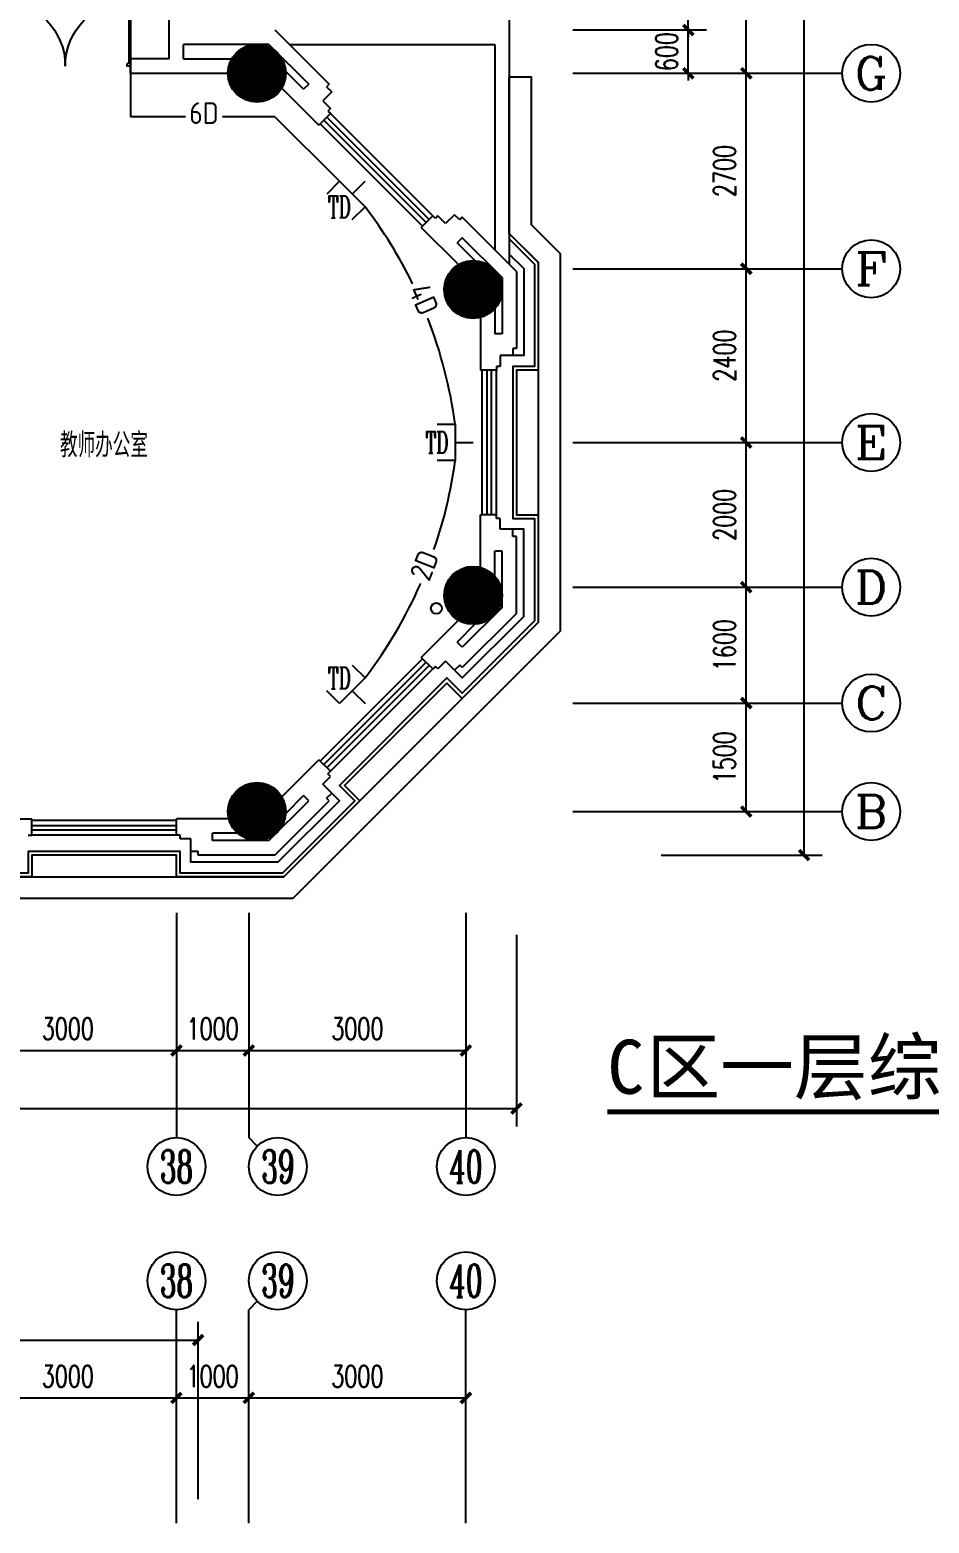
# Model space of a CAD drawing. Extents: x 190999 to 834799, y -200814 to 215286.
# Drawn here: x 516859 to 529286, y 110537 to 131167 of the extents above; entities that cross this region are included whole.
import ezdxf
from ezdxf.enums import TextEntityAlignment as Align

# ---------------------------------------------------------------- set-up
doc = ezdxf.new("R2010")
doc.units = 0
doc.header["$LTSCALE"] = 1000
doc.header["$MEASUREMENT"] = 0
for name, color, linetype in [('00-EQUIP', 3, 'Continuous'), ('00-SIG_TEXT', 7, 'Continuous'), ('00-WIRE-4', 6, 'Continuous'), ('A-墙线', 2, 'Continuous'), ('A-外包装修', 250, 'Continuous'), ('A-外窗', 145, 'Continuous'), ('A-门', 167, 'Continuous'), ('AXIS', 3, 'Continuous'), ('AXIS_TEXT', 7, 'Continuous'), ('COLUMN', 2, 'Continuous'), ('DIM_SYMB', 3, 'Continuous'), ('PUB_HATCH', 250, 'Continuous'), ('PUB_TEXT', 7, 'Continuous'), ('STAIR', 5, 'Continuous'), ('屋面排水', 7, 'Continuous'), ('房间名称', 7, 'Continuous'), ('雨水管', 3, 'Continuous')]:
    doc.layers.add(name, color=color, linetype=linetype)
doc.styles.add('-GBCBIGGBENOR', font='GBENOR.shx', dxfattribs={"bigfont": 'GBCBIG.shx'})
doc.styles.add('_COMPLEX', font='COMPLEX.shx', dxfattribs={"width": 0.5})
doc.styles.add('_TCH_AXIS', font='COMPLEX', dxfattribs={"bigfont": 'GBCBIG'})
doc.styles.add('_TCH_DIM', font='SIMPLEX', dxfattribs={"bigfont": 'GBCBIG'})
doc.styles.add('COMPLEX', font='COMPLEX')
doc.styles.add('DIM_FONT', font='SIMPLEX', dxfattribs={"width": 0.7, "bigfont": 'GBCBIG'})
doc.styles.add('HT', font='simhei.ttf')
doc.styles.get("Standard").update_dxf_attribs({"font": 'simhei.ttf'})
doc.dimstyles.new('DIMN', dxfattribs={"dimtxt": 300, "dimasz": 100, "dimexe": 250, "dimexo": 300, "dimgap": 150, "dimtad": 1, "dimdec": 0, "dimzin": 0, "dimdsep": 46, "dimtxsty": 'DIM_FONT', "dimblk": 'ARCHTICK', "dimcen": 0.09, "dimclrt": 7, "dimazin": 2, "dimtfac": 1, "dimtdec": 0, "dimtix": 1, "dimtmove": 2, "dimatfit": 3, "dimfxl": 0, "dimtolj": 1, "dimtzin": 0, "dimarcsym": 0})

# ---------------------------------------------------------------- blocks, each defined once
blk = doc.blocks.new('m1800')
at = {"layer": 'A-墙线'}
for p, q in [((-900, -100), (-900, 100)), ((900, -100), (900, 100))]:
    blk.add_line(p, q, dxfattribs=at)
at = {"layer": 'A-门'}
for p, q in [((-900, 900), (-900, 0)), ((-900, 900), (-880, 900)), ((-880, 900), (-880, 50)), ((880, 900), (880, 50)), ((900, 900), (880, 900)), ((900, 900), (900, 0)), ((-900, 50), (-870, 50)), ((-900, 0), (-850, 0)), ((-870, 50), (-870, 30)), ((-870, 30), (-850, 30)), ((-850, 30), (-850, 0)), ((850, 30), (850, 0)), ((870, 30), (850, 30)), ((900, 0), (850, 0)), ((870, 50), (870, 30)), ((900, 50), (870, 50))]:
    blk.add_line(p, q, dxfattribs=at)
for centre, start, end in [((-900, 0), 0, 88.7267), ((900, 0), 91.2733, 180)]:
    blk.add_arc(centre, 900, start, end, dxfattribs=at)
blk = doc.blocks.new('_ArchTick')
at = {"const_width": 0.5}
blk.add_lwpolyline([(-0.7, -0.7), (0.7, 0.7)], dxfattribs=at)
blk = doc.blocks.new('*D434')
at = {"layer": 'AXIS', "color": 0, "lineweight": -2}
for p, q in [((519885, 110867), (519885, 112517)), ((522885, 110867), (522885, 112517)), ((519885, 112267), (522885, 112267))]:
    blk.add_line(p, q, dxfattribs=at)
at = {"layer": 'Defpoints', "color": 0}
for p in [(522885, 112267), (519885, 110567), (522885, 110567)]:
    blk.add_point(p, dxfattribs=at)
at = {"layer": 'AXIS', "color": 0, "lineweight": -2, "xscale": 100, "yscale": 100, "zscale": 100, "rotation": 180}
blk.add_blockref('_ArchTick', (519885, 112267), dxfattribs=at)
at = {"layer": 'AXIS', "color": 0, "lineweight": -2, "xscale": 100, "yscale": 100, "zscale": 100}
blk.add_blockref('_ArchTick', (522885, 112267), dxfattribs=at)
at = {"layer": 'AXIS', "color": 7, "insert": (521385, 112567), "char_height": 300, "attachment_point": 5, "style": 'DIM_FONT'}
blk.add_mtext('\\A1;3000', dxfattribs=at)
blk = doc.blocks.new('*D435')
at = {"layer": 'AXIS', "color": 0, "lineweight": -2}
for p, q in [((518885, 110867), (518885, 112517)), ((519885, 110867), (519885, 112517)), ((518885, 112267), (519885, 112267))]:
    blk.add_line(p, q, dxfattribs=at)
at = {"layer": 'Defpoints', "color": 0}
for p in [(519885, 112267), (518885, 110567), (519885, 110567)]:
    blk.add_point(p, dxfattribs=at)
at = {"layer": 'AXIS', "color": 0, "lineweight": -2, "xscale": 100, "yscale": 100, "zscale": 100, "rotation": 180}
blk.add_blockref('_ArchTick', (518885, 112267), dxfattribs=at)
at = {"layer": 'AXIS', "color": 0, "lineweight": -2, "xscale": 100, "yscale": 100, "zscale": 100}
blk.add_blockref('_ArchTick', (519885, 112267), dxfattribs=at)
at = {"layer": 'AXIS', "color": 7, "insert": (519385, 112567), "char_height": 300, "attachment_point": 5, "style": 'DIM_FONT'}
blk.add_mtext('\\A1;1000', dxfattribs=at)
blk = doc.blocks.new('*D436')
at = {"layer": 'AXIS', "color": 0, "lineweight": -2}
for p, q in [((515884, 110867), (515884, 112517)), ((518885, 110867), (518885, 112517)), ((515884, 112267), (518885, 112267))]:
    blk.add_line(p, q, dxfattribs=at)
at = {"layer": 'Defpoints', "color": 0}
for p in [(518885, 112267), (515884, 110567), (518885, 110567)]:
    blk.add_point(p, dxfattribs=at)
at = {"layer": 'AXIS', "color": 0, "lineweight": -2, "xscale": 100, "yscale": 100, "zscale": 100, "rotation": 180}
blk.add_blockref('_ArchTick', (515884, 112267), dxfattribs=at)
at = {"layer": 'AXIS', "color": 0, "lineweight": -2, "xscale": 100, "yscale": 100, "zscale": 100}
blk.add_blockref('_ArchTick', (518885, 112267), dxfattribs=at)
at = {"layer": 'AXIS', "color": 7, "insert": (517384, 112567), "char_height": 300, "attachment_point": 5, "style": 'DIM_FONT'}
blk.add_mtext('\\A1;3000', dxfattribs=at)
blk = doc.blocks.new('*D449')
at = {"layer": 'AXIS', "color": 0, "lineweight": -2}
for p, q in [((445885, 110867), (445885, 113317)), ((519185, 110867), (519185, 113317)), ((445885, 113067), (519185, 113067))]:
    blk.add_line(p, q, dxfattribs=at)
at = {"layer": 'Defpoints', "color": 0}
for p in [(519185, 113067), (445885, 110567), (519185, 110567)]:
    blk.add_point(p, dxfattribs=at)
at = {"layer": 'AXIS', "color": 0, "lineweight": -2, "xscale": 100, "yscale": 100, "zscale": 100, "rotation": 180}
blk.add_blockref('_ArchTick', (445885, 113067), dxfattribs=at)
at = {"layer": 'AXIS', "color": 0, "lineweight": -2, "xscale": 100, "yscale": 100, "zscale": 100}
blk.add_blockref('_ArchTick', (519185, 113067), dxfattribs=at)
at = {"layer": 'AXIS', "color": 7, "insert": (482535, 113367), "char_height": 300, "attachment_point": 5, "style": 'DIM_FONT'}
blk.add_mtext('\\A1;73300', dxfattribs=at)
blk = doc.blocks.new('*D470')
at = {"layer": 'AXIS', "color": 0, "lineweight": -2}
for p, q in [((519885, 118667), (519885, 116817)), ((522885, 118667), (522885, 116817)), ((519885, 117067), (522885, 117067))]:
    blk.add_line(p, q, dxfattribs=at)
at = {"layer": 'Defpoints', "color": 0}
for p in [(519885, 118967), (522885, 118967), (522885, 117067)]:
    blk.add_point(p, dxfattribs=at)
at = {"layer": 'AXIS', "color": 0, "lineweight": -2, "xscale": 100, "yscale": 100, "zscale": 100, "rotation": 180}
blk.add_blockref('_ArchTick', (519885, 117067), dxfattribs=at)
at = {"layer": 'AXIS', "color": 0, "lineweight": -2, "xscale": 100, "yscale": 100, "zscale": 100}
blk.add_blockref('_ArchTick', (522885, 117067), dxfattribs=at)
at = {"layer": 'AXIS', "color": 7, "insert": (521385, 117367), "char_height": 300, "attachment_point": 5, "style": 'DIM_FONT'}
blk.add_mtext('\\A1;3000', dxfattribs=at)
blk = doc.blocks.new('*D471')
at = {"layer": 'AXIS', "color": 0, "lineweight": -2}
for p, q in [((518885, 118667), (518885, 116817)), ((519885, 118667), (519885, 116817)), ((518885, 117067), (519885, 117067))]:
    blk.add_line(p, q, dxfattribs=at)
at = {"layer": 'Defpoints', "color": 0}
for p in [(518885, 118967), (519885, 118967), (519885, 117067)]:
    blk.add_point(p, dxfattribs=at)
at = {"layer": 'AXIS', "color": 0, "lineweight": -2, "xscale": 100, "yscale": 100, "zscale": 100, "rotation": 180}
blk.add_blockref('_ArchTick', (518885, 117067), dxfattribs=at)
at = {"layer": 'AXIS', "color": 0, "lineweight": -2, "xscale": 100, "yscale": 100, "zscale": 100}
blk.add_blockref('_ArchTick', (519885, 117067), dxfattribs=at)
at = {"layer": 'AXIS', "color": 7, "insert": (519385, 117367), "char_height": 300, "attachment_point": 5, "style": 'DIM_FONT'}
blk.add_mtext('\\A1;1000', dxfattribs=at)
blk = doc.blocks.new('*D472')
at = {"layer": 'AXIS', "color": 0, "lineweight": -2}
for p, q in [((515884, 118667), (515884, 116817)), ((518885, 118667), (518885, 116817)), ((515884, 117067), (518885, 117067))]:
    blk.add_line(p, q, dxfattribs=at)
at = {"layer": 'Defpoints', "color": 0}
for p in [(515884, 118967), (518885, 118967), (518885, 117067)]:
    blk.add_point(p, dxfattribs=at)
at = {"layer": 'AXIS', "color": 0, "lineweight": -2, "xscale": 100, "yscale": 100, "zscale": 100, "rotation": 180}
blk.add_blockref('_ArchTick', (515884, 117067), dxfattribs=at)
at = {"layer": 'AXIS', "color": 0, "lineweight": -2, "xscale": 100, "yscale": 100, "zscale": 100}
blk.add_blockref('_ArchTick', (518885, 117067), dxfattribs=at)
at = {"layer": 'AXIS', "color": 7, "insert": (517384, 117367), "char_height": 300, "attachment_point": 5, "style": 'DIM_FONT'}
blk.add_mtext('\\A1;3000', dxfattribs=at)
blk = doc.blocks.new('*D485')
at = {"layer": 'AXIS', "color": 0, "lineweight": -2}
for p, q in [((446335, 118667), (446335, 116017)), ((523584, 118667), (523584, 116017)), ((446335, 116267), (523584, 116267))]:
    blk.add_line(p, q, dxfattribs=at)
at = {"layer": 'Defpoints', "color": 0}
for p in [(446335, 118967), (523584, 118967), (523584, 116267)]:
    blk.add_point(p, dxfattribs=at)
at = {"layer": 'AXIS', "color": 0, "lineweight": -2, "xscale": 100, "yscale": 100, "zscale": 100, "rotation": 180}
blk.add_blockref('_ArchTick', (446335, 116267), dxfattribs=at)
at = {"layer": 'AXIS', "color": 0, "lineweight": -2, "xscale": 100, "yscale": 100, "zscale": 100}
blk.add_blockref('_ArchTick', (523584, 116267), dxfattribs=at)
at = {"layer": 'AXIS', "color": 7, "insert": (484959, 116567), "char_height": 300, "attachment_point": 5, "style": 'DIM_FONT'}
blk.add_mtext('\\A1;77250', dxfattribs=at)
blk = doc.blocks.new('*D525')
at = {"layer": 'AXIS', "color": 0, "lineweight": -2}
for p, q in [((525958, 132167), (525958, 132267)), ((524363, 132167), (526208, 132167)), ((525958, 131167), (525958, 132167)), ((524363, 131167), (526208, 131167)), ((525958, 131167), (525958, 131067))]:
    blk.add_line(p, q, dxfattribs=at)
at = {"layer": 'Defpoints', "color": 0}
for p in [(524063, 132167), (525958, 132167), (524063, 131167)]:
    blk.add_point(p, dxfattribs=at)
at = {"layer": 'AXIS', "color": 0, "lineweight": -2, "xscale": 100, "yscale": 100, "zscale": 100}
for p, rotation in [((525958, 132167), 270), ((525958, 131167), 90)]:
    blk.add_blockref('_ArchTick', p, dxfattribs=dict(at, rotation=rotation))
at = {"layer": 'AXIS', "color": 7, "insert": (525658, 131667), "char_height": 300, "attachment_point": 5, "rotation": 90, "style": 'DIM_FONT'}
blk.add_mtext('\\A1;1000', dxfattribs=at)
blk = doc.blocks.new('*D526')
at = {"layer": 'AXIS', "color": 0, "lineweight": -2}
for p, q in [((525958, 131167), (525958, 131267)), ((524363, 131167), (526208, 131167)), ((525958, 130567), (525958, 131167)), ((524363, 130567), (526208, 130567)), ((525958, 130567), (525958, 130467))]:
    blk.add_line(p, q, dxfattribs=at)
at = {"layer": 'Defpoints', "color": 0}
for p in [(524063, 131167), (525958, 131167), (524063, 130567)]:
    blk.add_point(p, dxfattribs=at)
at = {"layer": 'AXIS', "color": 0, "lineweight": -2, "xscale": 100, "yscale": 100, "zscale": 100}
for p, rotation in [((525958, 131167), 270), ((525958, 130567), 90)]:
    blk.add_blockref('_ArchTick', p, dxfattribs=dict(at, rotation=rotation))
at = {"layer": 'AXIS', "color": 7, "insert": (525658, 130867), "char_height": 300, "attachment_point": 5, "rotation": 90, "style": 'DIM_FONT'}
blk.add_mtext('\\A1;600', dxfattribs=at)
blk = doc.blocks.new('*D530')
at = {"layer": 'AXIS', "color": 0, "lineweight": -2}
for p, q in [((525963, 133467), (527008, 133467)), ((526758, 130567), (526758, 133467)), ((525963, 130567), (527008, 130567))]:
    blk.add_line(p, q, dxfattribs=at)
at = {"layer": 'Defpoints', "color": 0}
for p in [(525663, 133467), (526758, 133467), (525663, 130567)]:
    blk.add_point(p, dxfattribs=at)
at = {"layer": 'AXIS', "color": 0, "lineweight": -2, "xscale": 100, "yscale": 100, "zscale": 100}
for p, rotation in [((526758, 133467), 90), ((526758, 130567), 270)]:
    blk.add_blockref('_ArchTick', p, dxfattribs=dict(at, rotation=rotation))
at = {"layer": 'AXIS', "color": 7, "insert": (526458, 132017), "char_height": 300, "attachment_point": 5, "rotation": 90, "style": 'DIM_FONT'}
blk.add_mtext('\\A1;2900', dxfattribs=at)
blk = doc.blocks.new('*D531')
at = {"layer": 'AXIS', "color": 0, "lineweight": -2}
for p, q in [((525963, 130567), (527008, 130567)), ((526758, 127867), (526758, 130567)), ((525963, 127867), (527008, 127867))]:
    blk.add_line(p, q, dxfattribs=at)
at = {"layer": 'Defpoints', "color": 0}
for p in [(525663, 130567), (526758, 130567), (525663, 127867)]:
    blk.add_point(p, dxfattribs=at)
at = {"layer": 'AXIS', "color": 0, "lineweight": -2, "xscale": 100, "yscale": 100, "zscale": 100}
for p, rotation in [((526758, 130567), 90), ((526758, 127867), 270)]:
    blk.add_blockref('_ArchTick', p, dxfattribs=dict(at, rotation=rotation))
at = {"layer": 'AXIS', "color": 7, "insert": (526458, 129217), "char_height": 300, "attachment_point": 5, "rotation": 90, "style": 'DIM_FONT'}
blk.add_mtext('\\A1;2700', dxfattribs=at)
blk = doc.blocks.new('*D532')
at = {"layer": 'AXIS', "color": 0, "lineweight": -2}
for p, q in [((525963, 127867), (527008, 127867)), ((526758, 125467), (526758, 127867)), ((525963, 125467), (527008, 125467))]:
    blk.add_line(p, q, dxfattribs=at)
at = {"layer": 'Defpoints', "color": 0}
for p in [(525663, 127867), (526758, 127867), (525663, 125467)]:
    blk.add_point(p, dxfattribs=at)
at = {"layer": 'AXIS', "color": 0, "lineweight": -2, "xscale": 100, "yscale": 100, "zscale": 100}
for p, rotation in [((526758, 127867), 90), ((526758, 125467), 270)]:
    blk.add_blockref('_ArchTick', p, dxfattribs=dict(at, rotation=rotation))
at = {"layer": 'AXIS', "color": 7, "insert": (526458, 126667), "char_height": 300, "attachment_point": 5, "rotation": 90, "style": 'DIM_FONT'}
blk.add_mtext('\\A1;2400', dxfattribs=at)
blk = doc.blocks.new('*D533')
at = {"layer": 'AXIS', "color": 0, "lineweight": -2}
for p, q in [((525963, 125467), (527008, 125467)), ((526758, 123467), (526758, 125467)), ((525963, 123467), (527008, 123467))]:
    blk.add_line(p, q, dxfattribs=at)
at = {"layer": 'Defpoints', "color": 0}
for p in [(525663, 125467), (526758, 125467), (525663, 123467)]:
    blk.add_point(p, dxfattribs=at)
at = {"layer": 'AXIS', "color": 0, "lineweight": -2, "xscale": 100, "yscale": 100, "zscale": 100}
for p, rotation in [((526758, 125467), 90), ((526758, 123467), 270)]:
    blk.add_blockref('_ArchTick', p, dxfattribs=dict(at, rotation=rotation))
at = {"layer": 'AXIS', "color": 7, "insert": (526458, 124467), "char_height": 300, "attachment_point": 5, "rotation": 90, "style": 'DIM_FONT'}
blk.add_mtext('\\A1;2000', dxfattribs=at)
blk = doc.blocks.new('*D534')
at = {"layer": 'AXIS', "color": 0, "lineweight": -2}
for p, q in [((525963, 123467), (527008, 123467)), ((526758, 121867), (526758, 123467)), ((525963, 121867), (527008, 121867))]:
    blk.add_line(p, q, dxfattribs=at)
at = {"layer": 'Defpoints', "color": 0}
for p in [(525663, 123467), (526758, 123467), (525663, 121867)]:
    blk.add_point(p, dxfattribs=at)
at = {"layer": 'AXIS', "color": 0, "lineweight": -2, "xscale": 100, "yscale": 100, "zscale": 100}
for p, rotation in [((526758, 123467), 90), ((526758, 121867), 270)]:
    blk.add_blockref('_ArchTick', p, dxfattribs=dict(at, rotation=rotation))
at = {"layer": 'AXIS', "color": 7, "insert": (526458, 122667), "char_height": 300, "attachment_point": 5, "rotation": 90, "style": 'DIM_FONT'}
blk.add_mtext('\\A1;1600', dxfattribs=at)
blk = doc.blocks.new('*D535')
at = {"layer": 'AXIS', "color": 0, "lineweight": -2}
for p, q in [((525963, 121867), (527008, 121867)), ((526758, 120367), (526758, 121867)), ((525963, 120367), (527008, 120367))]:
    blk.add_line(p, q, dxfattribs=at)
at = {"layer": 'Defpoints', "color": 0}
for p in [(525663, 121867), (526758, 121867), (525663, 120367)]:
    blk.add_point(p, dxfattribs=at)
at = {"layer": 'AXIS', "color": 0, "lineweight": -2, "xscale": 100, "yscale": 100, "zscale": 100}
for p, rotation in [((526758, 121867), 90), ((526758, 120367), 270)]:
    blk.add_blockref('_ArchTick', p, dxfattribs=dict(at, rotation=rotation))
at = {"layer": 'AXIS', "color": 7, "insert": (526458, 121117), "char_height": 300, "attachment_point": 5, "rotation": 90, "style": 'DIM_FONT'}
blk.add_mtext('\\A1;1500', dxfattribs=at)
blk = doc.blocks.new('*D536')
at = {"layer": 'AXIS', "color": 0, "lineweight": -2}
for p, q in [((525585, 147767), (527808, 147767)), ((527558, 119767), (527558, 147767)), ((525585, 119767), (527808, 119767))]:
    blk.add_line(p, q, dxfattribs=at)
at = {"layer": 'Defpoints', "color": 0}
for p in [(525285, 147767), (527558, 147767), (525285, 119767)]:
    blk.add_point(p, dxfattribs=at)
at = {"layer": 'AXIS', "color": 0, "lineweight": -2, "xscale": 100, "yscale": 100, "zscale": 100}
for p, rotation in [((527558, 147767), 90), ((527558, 119767), 270)]:
    blk.add_blockref('_ArchTick', p, dxfattribs=dict(at, rotation=rotation))
at = {"layer": 'AXIS', "color": 7, "insert": (527258, 133767), "char_height": 300, "attachment_point": 5, "rotation": 90, "style": 'DIM_FONT'}
blk.add_mtext('\\A1;28000', dxfattribs=at)
blk = doc.blocks.new('_YZH')
blk.add_circle((0, 0), 0.5)
at = {"layer": 'PUB_HATCH', "const_width": 0.5}
blk.add_lwpolyline([(-0.25, 0, 1), (0.25, 0, 1)], format="xyb", close=True, dxfattribs=at)
blk = doc.blocks.new('_AXISO')
blk.add_circle((0, 0), 0.5)
at = {"layer": 'AXIS_TEXT', "style": 'COMPLEX', "width": 1.041667}
blk.add_attdef('A', text='', height=0.56, dxfattribs=at).set_placement((-0.25, -0.28), (0.25, -0.28), align=Align.FIT)
blk = doc.blocks.new('_LINKPT1')
at = {"color": 0}
blk.add_line((0, 0), (0, 0), dxfattribs=at)
blk = doc.blocks.new('IO37IMB6')
for p, q in [((-0.5, 0.499), (-0.5, 0.999)), ((0.5, 0.999), (0.5, 0.499)), ((0.5, 0.499), (-0.5, 0.499)), ((0, 0.5), (0, 0))]:
    blk.add_line(p, q)
at = {"xscale": 0.002, "yscale": 0.002, "zscale": 0.002}
for p in [(0, 1.384), (-0.5, 0.499), (0.5, 0.499), (0, 0)]:
    blk.add_blockref('_LINKPT1', p, dxfattribs=at)
at = {"style": '_COMPLEX', "width": 0.6, "flags": 8}
blk.add_attdef('$TEXT$', text='', height=0.6, dxfattribs=at).set_placement((0, 1), align=Align.MIDDLE_CENTER)
at = {"flags": 9}
blk.add_attdef('A', (0, 0), '', height=0.00002, dxfattribs=at)

msp = doc.modelspace()

# ---------------------------------------------------------------- linework, layer by layer
at = {"layer": '00-WIRE-4'}
for p, q in [((518249, 133967.4), (518249, 129967.3)), ((519011, 129967.3), (518249, 129967.3)), ((520246.7, 129967.3), (519520.2, 129967.3)), ((520246.7, 129967.3), (521137.6, 129076.4))]:
    msp.add_line(p, q, dxfattribs=at)
for centre, start, end in [((516456.2, 124875.9), 26.06804, 37.38081), ((516456.2, 124875.9), 7.64205, 21.37552), ((516456.2, 126061.2), 340.88431, 352.35795), ((516456.2, 126061.2), 322.61919, 336.36018)]:
    msp.add_arc(centre, 6336.4, start, end, dxfattribs=at)
at = {"layer": 'A-墙线'}
for p, q in [((518784.6, 130767.4), (518784.6, 132167.4)), ((520245.4, 131167.4), (520995.6, 130417.1)), ((520162.5, 130967.4), (518984.6, 130967.4)), ((518984.6, 130767.4), (518984.6, 130967.4)), ((520162.5, 130967.4), (520712.8, 130417.1)), ((518784.6, 130767.4), (518249, 130767.4)), ((518249, 130567.4), (518249, 130767.4)), ((518984.6, 130767.4), (519650.4, 130767.4)), ((520396.1, 130592.4), (520642.1, 130346.4)), ((518249, 130567.4), (519597.1, 130567.4)), ((520712.8, 130417.1), (520642.1, 130346.4)), ((520995.6, 130417.1), (520960.3, 130381.8)), ((520960.3, 130381.8), (521031, 130311.1)), ((520341.4, 130364.2), (520854.2, 129851.4)), ((521031, 130311.1), (520907.2, 130187.3)), ((520907.2, 130187.3), (521013.3, 130081.2)), ((521013.3, 130010.5), (520854.2, 129851.4)), ((521013.3, 130081.2), (520977.9, 130045.9)), ((520977.9, 130045.9), (521013.3, 130010.5)), ((522427.5, 128596.3), (522268.4, 128437.2)), ((522462.9, 128561), (522427.5, 128596.3)), ((522498.2, 128596.3), (522462.9, 128561)), ((522604.3, 128490.3), (522498.2, 128596.3)), ((522728, 128614), (522604.3, 128490.3)), ((522798.7, 128543.3), (522728, 128614)), ((522834.1, 128578.6), (522798.7, 128543.3)), ((523584.4, 127828.4), (522834.1, 128578.6)), ((522781.2, 127924.4), (522268.4, 128437.2)), ((522834.1, 128295.8), (522763.4, 128225.1)), ((523009.4, 127979.1), (522763.4, 128225.1)), ((523384.4, 127745.6), (522834.1, 128295.8)), ((523384.4, 127745.6), (523384.4, 126967.4)), ((523584.4, 127828.4), (523584.4, 126767.4)), ((523284.4, 127315.3), (523284.4, 126967.4)), ((523084.4, 127192.6), (523084.4, 126467.4)), ((523384.4, 126967.4), (523284.4, 126967.4)), ((523584.4, 126767.4), (523534.4, 126767.4)), ((523534.4, 126767.4), (523534.4, 126667.4)), ((523309.4, 126467.4), (523084.4, 126467.4)), ((523359.4, 126517.4), (523309.4, 126517.4)), ((523309.4, 126517.4), (523309.4, 126467.4)), ((523534.4, 126667.4), (523359.4, 126667.4)), ((523359.4, 126667.4), (523359.4, 126517.4)), ((523084.4, 123742.2), (523084.4, 124467.4)), ((523309.4, 124467.4), (523084.4, 124467.4)), ((523309.4, 124417.4), (523309.4, 124467.4)), ((523359.4, 124417.4), (523309.4, 124417.4)), ((523359.4, 124267.4), (523359.4, 124417.4)), ((523534.4, 124267.4), (523359.4, 124267.4)), ((523534.4, 124167.4), (523534.4, 124267.4)), ((523584.4, 124167.4), (523534.4, 124167.4)), ((523584.4, 123106.4), (523584.4, 124167.4)), ((523284.4, 123619.5), (523284.4, 123967.4)), ((523384.4, 123967.4), (523284.4, 123967.4)), ((523384.4, 123189.2), (523384.4, 123967.4)), ((523384.4, 123189.2), (522834.1, 122638.9)), ((522781.2, 123010.3), (522268.4, 122497.5)), ((523009.4, 122955.7), (522763.4, 122709.7)), ((523584.4, 123106.4), (522834.1, 122356.1)), ((522834.1, 122638.9), (522763.4, 122709.7)), ((522427.5, 122338.4), (522268.4, 122497.5)), ((522462.9, 122373.8), (522427.5, 122338.4)), ((522498.2, 122338.4), (522462.9, 122373.8)), ((522604.3, 122444.5), (522498.2, 122338.4)), ((522728, 122320.8), (522604.3, 122444.5)), ((522798.7, 122391.5), (522728, 122320.8)), ((522834.1, 122356.1), (522798.7, 122391.5)), ((520341.4, 120570.5), (520854.2, 121083.3)), ((521013.3, 120924.2), (520854.2, 121083.3)), ((520977.9, 120888.9), (521013.3, 120924.2)), ((520907.2, 120747.4), (521013.3, 120853.5)), ((521031, 120623.7), (520907.2, 120747.4)), ((521013.3, 120853.5), (520977.9, 120888.9)), ((520162.5, 119967.4), (520712.8, 120517.6)), ((520245.4, 119767.4), (520995.6, 120517.6)), ((520396.1, 120342.3), (520642.1, 120588.3)), ((520712.8, 120517.6), (520642.1, 120588.3)), ((520960.3, 120553), (521031, 120623.7)), ((520995.6, 120517.6), (520960.3, 120553)), ((516159.2, 120267.4), (516884.4, 120267.4)), ((516884.4, 120042.4), (516884.4, 120267.4)), ((519609.5, 120267.4), (518884.4, 120267.4)), ((518884.4, 120042.4), (518884.4, 120267.4)), ((519732.3, 120067.4), (519384.4, 120067.4)), ((519384.4, 119967.4), (519384.4, 120067.4)), ((516834.4, 120042.4), (516884.4, 120042.4)), ((518934.4, 120042.4), (518884.4, 120042.4)), ((518934.4, 119992.4), (518934.4, 120042.4)), ((519084.4, 119992.4), (518934.4, 119992.4)), ((519084.4, 119817.4), (519084.4, 119992.4)), ((520162.5, 119967.4), (519384.4, 119967.4)), ((519184.4, 119817.4), (519084.4, 119817.4)), ((519184.4, 119767.4), (519184.4, 119817.4)), ((520245.4, 119767.4), (519184.4, 119767.4))]:
    msp.add_line(p, q, dxfattribs=at)
at = {"layer": 'A-外包装修'}
for points in [[(523484.6, 128352.4), (523884.4, 127952.7), (523884.4, 126467.4), (523584.4, 126467.4), (523584.4, 124467.4), (523884.4, 124467.4), (523884.4, 122982.1), (522834.1, 121931.8), (522622, 122144), (521207.8, 120729.8), (521419.9, 120517.6), (520369.6, 119467.4), (518884.4, 119467.4), (518884.4, 119767.4), (516884.4, 119767.4), (516884.4, 119467.4), (515399.1, 119467.4), (514348.8, 120517.6), (514561, 120729.8), (513146.7, 122144), (512934.6, 121931.8), (511884.4, 122982.1), (511884.4, 124917.4)], [(523484.6, 128281.7), (523834.4, 127931.9), (523834.4, 126517.4), (523534.4, 126517.4), (523534.4, 124417.4), (523834.4, 124417.4), (523834.4, 123002.8), (522834.1, 122002.6), (522622, 122214.7), (521137, 120729.8), (521349.2, 120517.6), (520348.9, 119517.4), (518934.4, 119517.4), (518934.4, 119817.4), (516834.4, 119817.4), (516834.4, 119517.4), (515419.8, 119517.4), (514419.5, 120517.6), (514631.7, 120729.8), (513146.7, 122214.7), (512934.6, 122002.6), (511934.4, 123002.8), (511934.4, 124967.4)], [(523484.6, 128069.6), (523684.4, 127869.8), (523684.4, 126667.4), (523534.4, 126667.4)], [(522728, 122320.8), (522834.1, 122214.7), (523684.4, 123064.9), (523684.4, 124267.4), (523534.4, 124267.4)], [(521031, 120623.7), (521137, 120517.6), (520286.8, 119667.4), (519084.4, 119667.4), (519084.4, 119817.4)]]:
    msp.add_lwpolyline(points, dxfattribs=at)
at = {"layer": 'A-外窗'}
for p, q in [((522427.5, 128596.3), (521013.3, 130010.5)), ((522286.1, 128454.9), (520871.9, 129869.1)), ((522335.6, 128504.4), (520921.4, 129918.6)), ((522378, 128546.8), (520963.8, 129961)), ((523109.4, 124467.4), (523109.4, 126467.4)), ((523179.4, 124467.4), (523179.4, 126467.4)), ((523239.4, 124467.4), (523239.4, 126467.4)), ((523309.4, 124467.4), (523309.4, 126467.4)), ((520871.9, 121065.6), (522286.1, 122479.8)), ((520921.4, 121016.1), (522335.6, 122430.4)), ((520963.8, 120973.7), (522378, 122387.9)), ((521013.3, 120924.2), (522427.5, 122338.4)), ((518884.4, 120242.4), (516884.4, 120242.4)), ((518884.4, 120172.4), (516884.4, 120172.4)), ((518884.4, 120112.4), (516884.4, 120112.4)), ((518884.4, 120042.4), (516884.4, 120042.4))]:
    msp.add_line(p, q, dxfattribs=at)
at = {"layer": 'AXIS'}
for p, q in [((524363.1, 130567.4), (528084.6, 130567.4)), ((524363.1, 127867.4), (528084.6, 127867.4)), ((524363.1, 125467.4), (528084.6, 125467.4)), ((524363.1, 123467.4), (528084.6, 123467.4)), ((524363.1, 121867.4), (528084.6, 121867.4)), ((524363.1, 120367.4), (528084.6, 120367.4)), ((518884.6, 118967.4), (518884.6, 115863.7)), ((519885, 118967.4), (519885, 115863.7)), ((522884.6, 118967.4), (522884.6, 115863.7)), ((520002.2, 115746.5), (519885, 115863.7)), ((518884.6, 110537.4), (518884.6, 113486.5)), ((520002.2, 113603.6), (519885, 113486.5)), ((519885, 110537.4), (519885, 113486.5)), ((522884.6, 110537.4), (522884.6, 113486.5))]:
    msp.add_line(p, q, dxfattribs=at)
at = {"layer": 'DIM_SYMB', "const_width": 70}
msp.add_lwpolyline([(524839.4, 116219.4), (536134.7, 116219.4)], dxfattribs=at)
at = {"layer": 'STAIR'}
for p, q in [((523484.6, 138267.4), (523484.6, 127928.4)), ((520445.4, 130967.4), (523284.6, 130967.4)), ((523284.6, 130967.4), (523284.6, 128128.2))]:
    msp.add_line(p, q, dxfattribs=at)
at = {"layer": '屋面排水'}
for points in [[(502454.6, 122817.4), (507314.6, 122817.4), (507316, 121197.4), (510454.6, 121197.4), (510454.6, 124917.4), (511883.4, 124917.4), (511883.4, 122983.3), (515399.3, 119467.4), (520369.9, 119467.4), (523885.8, 122983.3), (523885.8, 127953.9), (523484.6, 128355.1), (523484.6, 130517.4), (523784.6, 130517.4), (523784.6, 128479.3), (524185.8, 128078.1), (524185.8, 122859), (520494.1, 119167.4), (515275, 119167.4), (511583.4, 122859), (511583.4, 124617.4), (510754.6, 124617.4), (510754.6, 120897.4), (507016.3, 120897.4)], [(502454.6, 122817.4), (507314.6, 122817.4), (507314.6, 121197.4), (510454.6, 121197.4), (510454.6, 124917.4), (511883.4, 124917.4), (511883.4, 122983.3), (515399.3, 119467.4), (520369.9, 119467.4), (523885.8, 122983.3), (523885.8, 127953.9), (523484.6, 128355.1), (523484.6, 130517.4), (523784.6, 130517.4), (523784.6, 128479.3), (524185.8, 128078.1), (524185.8, 122859), (520494.1, 119167.4), (515275, 119167.4), (511583.4, 122859), (511583.4, 124617.4), (510754.6, 124617.4), (510754.6, 120897.4), (507014.8, 120897.4)]]:
    msp.add_lwpolyline(points, dxfattribs=at)
at = {"layer": '雨水管'}
msp.add_circle((522477.3, 123174.6), 75, dxfattribs=at)

# ---------------------------------------------------------------- block references
at = {"layer": '00-EQUIP'}
ref = msp.add_blockref('IO37IMB6', (521490.8, 129076), dxfattribs=dict(at, xscale=-499.9999999999999, yscale=500, zscale=500, rotation=134.9999999999999))
ref.add_attrib('$TEXT$', 'TD', dxfattribs={"layer": '0', "height": 300, "style": '_COMPLEX', "width": 0.6, "flags": 8}).set_placement((521137.3, 128722.5), align=Align.MIDDLE_CENTER)
ref = msp.add_blockref('IO37IMB6', (522985.8, 125468.6), dxfattribs=dict(at, xscale=500, yscale=500, zscale=500, rotation=90.00000000000001))
ref.add_attrib('$TEXT$', 'TD', dxfattribs={"layer": '0', "height": 300, "style": '_COMPLEX', "width": 0.6, "flags": 8}).set_placement((522485.8, 125468.6), align=Align.MIDDLE_CENTER)
ref = msp.add_blockref('IO37IMB6', (521490.8, 121861.1), dxfattribs=dict(at, xscale=499.9999999999999, yscale=500, zscale=500, rotation=45.00000000000001))
ref.add_attrib('$TEXT$', 'TD', dxfattribs={"layer": '0', "height": 300, "style": '_COMPLEX', "width": 0.6, "flags": 8}).set_placement((521137.3, 122214.7), align=Align.MIDDLE_CENTER)
at = {"layer": 'A-门', "xscale": -1}
msp.add_blockref('m1800', (517349, 130667.4), dxfattribs=at)
at = {"layer": 'AXIS'}
ref = msp.add_blockref('_AXISO', (528484.6, 130567.4), dxfattribs=dict(at, xscale=800, yscale=800, zscale=800))
ref.add_attrib('A', 'G', dxfattribs={"layer": 'AXIS_TEXT', "height": 452.5, "style": '_TCH_AXIS', "width": 1.166667}).set_placement((528258.3, 130341.1), (528710.9, 130341.1), align=Align.FIT)
ref = msp.add_blockref('_AXISO', (528484.6, 127867.4), dxfattribs=dict(at, xscale=800, yscale=800, zscale=800))
ref.add_attrib('A', 'F', dxfattribs={"layer": 'AXIS_TEXT', "height": 452.5, "style": '_TCH_AXIS', "width": 1.3125}).set_placement((528258.3, 127641.1), (528710.9, 127641.1), align=Align.FIT)
ref = msp.add_blockref('_AXISO', (528484.6, 125467.4), dxfattribs=dict(at, xscale=800, yscale=800, zscale=800))
ref.add_attrib('A', 'E', dxfattribs={"layer": 'AXIS_TEXT', "height": 452.5, "style": '_TCH_AXIS', "width": 1.3125}).set_placement((528258.3, 125241.1), (528710.9, 125241.1), align=Align.FIT)
ref = msp.add_blockref('_AXISO', (528484.6, 123467.4), dxfattribs=dict(at, xscale=800, yscale=800, zscale=800))
ref.add_attrib('A', 'D', dxfattribs={"layer": 'AXIS_TEXT', "height": 452.5, "style": '_TCH_AXIS', "width": 1.235294}).set_placement((528258.3, 123241.1), (528710.9, 123241.1), align=Align.FIT)
ref = msp.add_blockref('_AXISO', (528484.6, 121867.4), dxfattribs=dict(at, xscale=800, yscale=800, zscale=800))
ref.add_attrib('A', 'C', dxfattribs={"layer": 'AXIS_TEXT', "height": 452.5, "style": '_TCH_AXIS', "width": 1.4}).set_placement((528258.3, 121641.1), (528710.9, 121641.1), align=Align.FIT)
ref = msp.add_blockref('_AXISO', (528484.6, 120367.4), dxfattribs=dict(at, xscale=800, yscale=800, zscale=800))
ref.add_attrib('A', 'B', dxfattribs={"layer": 'AXIS_TEXT', "height": 452.5, "style": '_TCH_AXIS', "width": 1.235294}).set_placement((528258.3, 120141.1), (528710.9, 120141.1), align=Align.FIT)
ref = msp.add_blockref('_AXISO', (518884.6, 115463.7), dxfattribs=dict(at, xscale=800, yscale=800, zscale=800))
ref.add_attrib('A', '38', dxfattribs={"layer": 'AXIS_TEXT', "height": 452.55, "style": '_TCH_AXIS', "width": 0.636364}).set_placement((518658.3, 115237.4), (519110.9, 115237.4), align=Align.FIT)
ref = msp.add_blockref('_AXISO', (520285, 115463.7), dxfattribs=dict(at, xscale=800, yscale=800, zscale=800))
ref.add_attrib('A', '39', dxfattribs={"layer": 'AXIS_TEXT', "height": 452.55, "style": '_TCH_AXIS', "width": 0.636364}).set_placement((520058.7, 115237.4), (520511.3, 115237.4), align=Align.FIT)
ref = msp.add_blockref('_AXISO', (522884.6, 115463.7), dxfattribs=dict(at, xscale=800, yscale=800, zscale=800))
ref.add_attrib('A', '40', dxfattribs={"layer": 'AXIS_TEXT', "height": 452.55, "style": '_TCH_AXIS', "width": 0.6}).set_placement((522658.3, 115237.4), (523110.9, 115237.4), align=Align.FIT)
ref = msp.add_blockref('_AXISO', (518884.6, 113886.5), dxfattribs=dict(at, xscale=800, yscale=800, zscale=800))
ref.add_attrib('A', '38', dxfattribs={"layer": 'AXIS_TEXT', "height": 452.55, "style": '_TCH_AXIS', "width": 0.636364}).set_placement((518658.3, 113660.2), (519110.9, 113660.2), align=Align.FIT)
ref = msp.add_blockref('_AXISO', (520285, 113886.5), dxfattribs=dict(at, xscale=800, yscale=800, zscale=800))
ref.add_attrib('A', '39', dxfattribs={"layer": 'AXIS_TEXT', "height": 452.55, "style": '_TCH_AXIS', "width": 0.636364}).set_placement((520058.7, 113660.2), (520511.3, 113660.2), align=Align.FIT)
ref = msp.add_blockref('_AXISO', (522884.6, 113886.5), dxfattribs=dict(at, xscale=800, yscale=800, zscale=800))
ref.add_attrib('A', '40', dxfattribs={"layer": 'AXIS_TEXT', "height": 452.55, "style": '_TCH_AXIS', "width": 0.6}).set_placement((522658.3, 113660.2), (523110.9, 113660.2), align=Align.FIT)
at = {"layer": 'COLUMN', "xscale": 800, "yscale": 800, "zscale": 800}
for p in [(519996.8, 130567.4), (522984.4, 127579.9), (522984.4, 123354.9), (519996.8, 120367.4)]:
    msp.add_blockref('_YZH', p, dxfattribs=at)

# ---------------------------------------------------------------- texts
at = {"layer": '00-SIG_TEXT', "style": '-GBCBIGGBENOR'}
msp.add_text('6D', height=300, dxfattribs=at).set_placement((519265.6, 130017.3), align=Align.MIDDLE_CENTER)
for s, rotation, p in [('4D', 293.72178, (522303, 127445.2)), ('2D', 68.62224, (522310, 123769.7))]:
    msp.add_text(s, height=300, rotation=rotation, dxfattribs=at).set_placement(p, align=Align.MIDDLE_CENTER)
at = {"layer": 'PUB_TEXT', "style": 'HT'}
for s, height, p in [('C', 746.8, (524839.4, 116469.1)), ('区一层综合布线平面图', 746.84, (525379.5, 116469.1))]:
    msp.add_text(s, height=height, dxfattribs=at).set_placement(p)
at = {"layer": '房间名称', "style": '_TCH_DIM'}
msp.add_text('教师办公室', height=337.59, dxfattribs=at).set_placement((517275.2, 125261.6))

# ---------------------------------------------------------------- dimensions: what is measured, and where the dimension line sits
at = {"layer": 'AXIS'}
for p1, p2, distance, picture, middle in [((525285.3, 119767.4), (525285.3, 147767.4), -2272.2, '*D536', (527257.5, 133767.4)), ((525663.1, 130567.4), (525663.1, 133467.4), -1094.4, '*D530', (526457.5, 132017.4)), ((524063.1, 131167.4), (524063.1, 132167.4), -1894.4, '*D525', (525657.5, 131667.4)), ((524063.1, 130567.4), (524063.1, 131167.4), -1894.4, '*D526', (525657.5, 130867.4)), ((525663.1, 127867.4), (525663.1, 130567.4), -1094.4, '*D531', (526457.5, 129217.4)), ((525663.1, 125467.4), (525663.1, 127867.4), -1094.4, '*D532', (526457.5, 126667.4)), ((525663.1, 123467.4), (525663.1, 125467.4), -1094.4, '*D533', (526457.5, 124467.4)), ((525663.1, 121867.4), (525663.1, 123467.4), -1094.4, '*D534', (526457.5, 122667.4)), ((525663.1, 120367.4), (525663.1, 121867.4), -1094.4, '*D535', (526457.5, 121117.4)), ((446334.6, 118967.4), (523584.4, 118967.4), -2700, '*D485', (484959.5, 116567.4)), ((515884.1331, 118967.3724), (518884.5799, 118967.3724), -1900, '*D472', (517384.3565, 117367.3724)), ((518884.6, 118967.4), (519885, 118967.4), -1900, '*D471', (519384.8, 117367.4)), ((519885, 118967.4), (522884.6, 118967.4), -1900, '*D470', (521384.8, 117367.4)), ((445884.6, 110567.4), (519184.6, 110567.4), 2500, '*D449', (482534.6, 113367.4)), ((515884.1331, 110567.3754), (518884.5799, 110567.3754), 1700, '*D436', (517384.3565, 112567.3754)), ((518884.6, 110567.4), (519885, 110567.4), 1700, '*D435', (519384.8, 112567.4)), ((519885, 110567.4), (522884.6, 110567.4), 1700, '*D434', (521384.8, 112567.4))]:
    dim = msp.add_aligned_dim(p1=p1, p2=p2, distance=distance, dimstyle='DIMN', dxfattribs=at)
    dim.commit()
    dim.dimension.update_dxf_attribs({"geometry": picture, "text_midpoint": middle})

doc.saveas('drawing.dxf')
